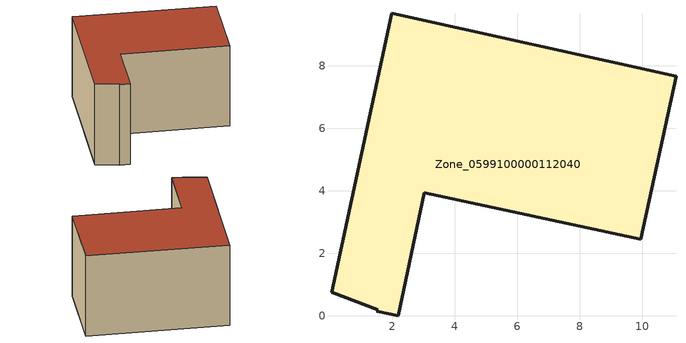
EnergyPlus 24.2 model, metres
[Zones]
Zone_0599100000112040
 floor ground (C_G): 1.51,0.15 1.54,0.2 0.06,0.76 1.98,9.68 11.07,7.66 9.95,2.45 3.03,3.93 2.19,0 z0
 wall outside (C_F): 11.07,7.66 1.98,9.68 0.06,0.76 1.54,0.2 1.51,0.15 2.19,0 3.03,3.93 9.95,2.45 11.07,7.66 z0:5.85
 roof outside (C_R): 1.54,0.2 1.51,0.15 2.19,0 3.03,3.93 9.95,2.45 11.07,7.66 1.98,9.68 0.06,0.76 z5.85
[BUILDING]
Pand.0599100000112040: North Axis=0; Terrain=City; Loads Convergence Tolerance Value=0.04; Temperature Convergence Tolerance Value=0.4; Solar Distribution=FullExterior; Maximum Number of Warmup Days=25; Minimum Number of Warmup Days=1
[Site:Location]
Rotterdam.The.Hague.AP_ZH_NLD Design_Conditions: Latitude=51.96; Longitude=4.45; Time Zone=1; Elevation=-4.5
[SITE:GROUNDTEMPERATURE:BUILDINGSURFACE]
18, 18, 18, 18, 18, 18, 18, 18, 18, 18, 18, 18
[MATERIAL] Thermal Absorptance=0.9; Solar Absorptance=0.7; Visible Absorptance=0.7
Name | Roughness | Thickness | Conductivity | Density | Specific Heat
G.TC.1975-1991 | MediumSmooth | 0.15 | 0.288461 | 540 | 1210
F.TC.1975-1991 | Rough | 0.3 | 0.230769 | 1920 | 840
R.TC.1975-1991 | MediumRough | 0.2 | 0.153846 | 1500 | 1000
[CONSTRUCTION]
C_G: G.TC.1975-1991
C_F: F.TC.1975-1991
C_R: R.TC.1975-1991
[ZONE]
Zone_0599100000112040: Type=1; Multiplier=1; Ceiling Height=Autocalculate; Volume=Autocalculate; Floor Area=autocalculate; Part of Total Floor Area=Yes
[ZONEINFILTRATION:DESIGNFLOWRATE]
Infil_Zone_0599100000112040: Zone or ZoneList or Space or SpaceList=Zone_0599100000112040; Schedule=AlwaysOn; Design Flow Rate Calculation Method=Flow/Area; Flow Rate per Floor Area=0.003; Constant Term Coefficient=1; Temperature Term Coefficient=0; Velocity Term Coefficient=0; Velocity Squared Term Coefficient=0
[HVACTEMPLATE:ZONE:IDEALLOADSAIRSYSTEM]
Zone_0599100000112040: Maximum Heating Supply Air Temperature=50; Minimum Cooling Supply Air Temperature=13; Maximum Heating Supply Air Humidity Ratio=0.0156; Minimum Cooling Supply Air Humidity Ratio=0.0077; Heating Limit=NoLimit; Cooling Limit=NoLimit; Dehumidification Control Type=ConstantSensibleHeatRatio; Cooling Sensible Heat Ratio=0.7; Dehumidification Setpoint=60; Humidification Control Type=None; Humidification Setpoint=30; Outdoor Air Method=None; Outdoor Air Flow Rate per Person=0.00944; Outdoor Air Flow Rate per Zone Floor Area=0; Outdoor Air Flow Rate per Zone=0; Demand Controlled Ventilation Type=None; Outdoor Air Economizer Type=NoEconomizer; Heat Recovery Type=None; Sensible Heat Recovery Effectiveness=0.7; Latent Heat Recovery Effectiveness=0.65
[ZONECONTROL:THERMOSTAT]
ThermostatControl_Zone_0599100000112040: Zone or ZoneList=Zone_0599100000112040; Control Type Schedule=DualSetpointControlType; Control 1=Thermostat_Zone_0599100000112040; Temperature Difference Between Cutout And Setpoint=0
[THERMOSTATSETPOINT:DUALSETPOINT]
Thermostat_Zone_0599100000112040: Heating Setpoint Temperature Schedule=HeatingSetpoint_Zone_0599100000112040; Cooling Setpoint Temperature Schedule=CoolingSetpoint_Zone_0599100000112040
[SCHEDULE:COMPACT]
HeatingSetpoint_Zone_0599100000112040: Through: 12/31, For: AllDays, Until: 24:00, 21
CoolingSetpoint_Zone_0599100000112040: Through: 12/31, For: AllDays, Until: 24:00, 24
DualSetpointControlType: Through: 12/31, For: AllDays, Until: 24:00, 4
AlwaysOn: Through: 12/31, For: AllDays, Until: 24:00, 1
